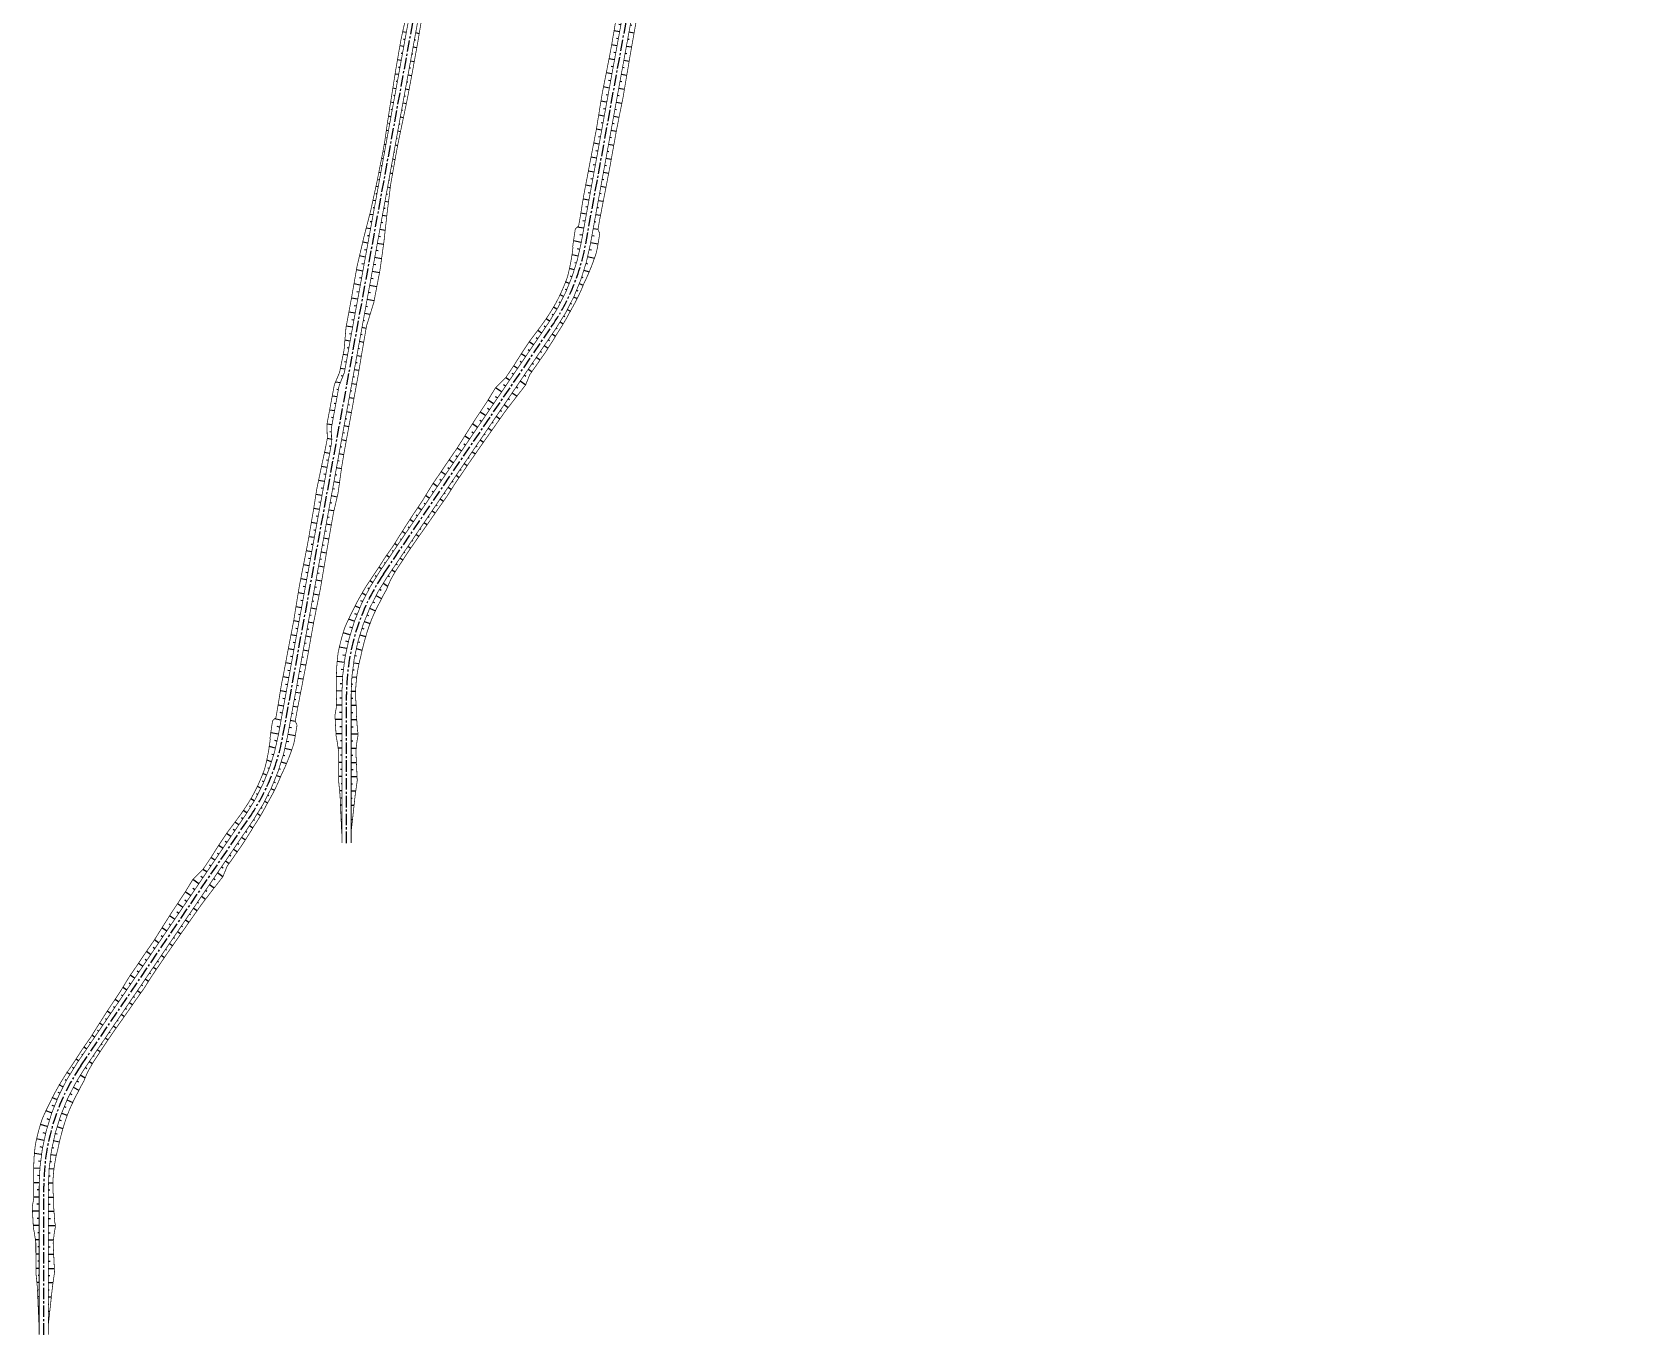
# Model space of a CAD drawing. Extents: x 5370511 to 5386565, y 1010429 to 1053793.
# Drawn here: x 5380079 to 5381198, y 1034024 to 1034938 of the extents above; entities that cross this region are included whole.
import ezdxf

# ---------------------------------------------------------------- set-up
doc = ezdxf.new("R2010")
doc.units = 0
doc.linetypes.add('195', pattern=[7, 5, -2])
doc.linetypes.add('осевая2', pattern=[12.5, 8, -1.5, 1.5, -1.5])
for name, color, linetype in [('АД_ось', 7, 'CONTINUOUS'), ('АД_откосы', 7, 'CONTINUOUS'), ('ГАЗОПРОВОД_ЛИНИЯ', 4, 'CONTINUOUS'), ('ГАЗОПРОВОД_ТЕКСТ', 7, 'CONTINUOUS'), ('КАНАЛИЗАЦИЯ_ЛИНИЯ', 7, 'CONTINUOUS'), ('ЛЭП_ТЕКСТ', 7, 'CONTINUOUS'), ('НЕФТЕПРОВОД_ТЕКСТ', 7, 'CONTINUOUS')]:
    doc.layers.add(name, color=color, linetype=linetype)
doc.styles.add('Бм-431', font='', dxfattribs={"height": 1.75})
doc.styles.get('Бм-431').set_extended_font_data('Bm431', italic=True)
doc.linetypes.add('Дренаж', pattern='A,4,-2,2.3,-3.4,["Др",Бм-431,S=1,R=0,X=-3.6,Y=-0.875],2.3,-2,8,-2,8,-2,4', length=40)

# ---------------------------------------------------------------- blocks, each defined once
blk = doc.blocks.new('ад_откосы')
at = {"layer": 'АД_ось', "color": 253, "linetype": 'осевая2'}
blk.add_lwpolyline([(5380299.712, 1034369.147), (5380299.712, 1034473.396), (5380299.712, 1034473.396, -0.15024045), (5380325.616, 1034557.659), (5380325.616, 1034557.659), (5380443.947, 1034731.93), (5380443.947, 1034731.93, 0.1044696), (5380467.424, 1034789.318), (5380467.424, 1034789.318), (5381039.51, 1037930.841), (5381039.51, 1037930.841, -0.41477634), (5381074.457, 1037954.97), (5381074.457, 1037954.97), (5382316.151, 1037726.387)], format="xyb", dxfattribs=at)
at = {"layer": 'АД_откосы', "color": 253, "const_width": 0.5}
for points in [[(5380296.462, 1034369.147), (5380296.462, 1034473.396, -0.15024045), (5380322.927, 1034559.485), (5380441.258, 1034733.755, 0.1044696), (5380464.227, 1034789.901), (5380501.522, 1034994.705), (5380501.346, 1035004.901), (5380506.721, 1035034.416), (5380510.48, 1035043.896), (5380635.891, 1035732.57), (5380635.715, 1035742.767), (5380641.09, 1035772.281), (5380644.849, 1035781.761), (5380725.47, 1036224.48)], [(5380302.962, 1034369.147), (5380302.962, 1034473.396, -0.15024045), (5380328.304, 1034555.833), (5380446.636, 1034730.104, 0.1044696), (5380470.621, 1034788.736), (5381042.708, 1037930.259, -0.41477634), (5381073.868, 1037951.774), (5382315.561, 1037723.184)]]:
    blk.add_lwpolyline(points, format="xyb", dxfattribs=at)
for points in [[(5380302.833, 1034375.696), (5380305.717, 1034402.173), (5380307.227, 1034413.027), (5380306.274, 1034433.495), (5380307.061, 1034440.71), (5380307.748, 1034444.333), (5380307.715, 1034446.67), (5380307.414, 1034447.998), (5380307.006, 1034453.861), (5380306.666, 1034458.449), (5380306.656, 1034458.883), (5380306.555, 1034464.81), (5380306.219, 1034469.148), (5380306.216, 1034469.933), (5380306.182, 1034473.855), (5380306.166, 1034477.032), (5380306.277, 1034479.34), (5380306.365, 1034480.572), (5380306.464, 1034481.804), (5380306.573, 1034483.035), (5380306.693, 1034484.265), (5380306.842, 1034485.423), (5380307.002, 1034486.579), (5380307.17, 1034487.734), (5380307.348, 1034488.888), (5380307.535, 1034490.04), (5380307.732, 1034491.191), (5380307.938, 1034492.34), (5380308.087, 1034493.124), (5380308.214, 1034493.77), (5380308.476, 1034494.949), (5380308.748, 1034496.126), (5380309.03, 1034497.301), (5380309.321, 1034498.474), (5380309.622, 1034499.644), (5380309.861, 1034500.785), (5380310.109, 1034501.925), (5380310.366, 1034503.062), (5380310.632, 1034504.197), (5380310.907, 1034505.33), (5380311.192, 1034506.461), (5380311.486, 1034507.589), (5380311.559, 1034507.896), (5380311.867, 1034509.124), (5380312.186, 1034510.35), (5380312.516, 1034511.572), (5380312.857, 1034512.792), (5380313.208, 1034514.009), (5380313.57, 1034515.223), (5380313.754, 1034515.842), (5380313.94, 1034516.461), (5380314.954, 1034519.633), (5380315.381, 1034520.844), (5380315.819, 1034522.051), (5380316.267, 1034523.254), (5380316.726, 1034524.453), (5380317.196, 1034525.648), (5380317.517, 1034526.434), (5380317.842, 1034527.217), (5380318.292, 1034528.256), (5380318.751, 1034529.291), (5380319.217, 1034530.322), (5380319.692, 1034531.35), (5380320.175, 1034532.374), (5380320.666, 1034533.394), (5380321.165, 1034534.41), (5380321.672, 1034535.422), (5380322.187, 1034536.43), (5380322.71, 1034537.434), (5380322.906, 1034537.792), (5380323.261, 1034538.431), (5380323.796, 1034539.517), (5380324.34, 1034540.599), (5380324.894, 1034541.676), (5380325.456, 1034542.748), (5380326.028, 1034543.816), (5380326.608, 1034544.879), (5380327.197, 1034545.936), (5380327.796, 1034546.989), (5380328.751, 1034549.355), (5380329.253, 1034550.535), (5380329.766, 1034551.71), (5380330.29, 1034552.88), (5380330.824, 1034554.046), (5380333.857, 1034559.37), (5380333.937, 1034559.506), (5380335.83, 1034562.488), (5380338.588, 1034566.627), (5380341.586, 1034571.254), (5380344.932, 1034576.226), (5380349.217, 1034582.459), (5380354.758, 1034590.261), (5380357.597, 1034594.307), (5380363.277, 1034602.53), (5380363.664, 1034603.099), (5380369.723, 1034611.631), (5380370.314, 1034612.538), (5380370.996, 1034613.61), (5380375.841, 1034621.263), (5380380.463, 1034628.025), (5380387.223, 1034637.972), (5380390.185, 1034642.187), (5380393.52, 1034647.015), (5380401.401, 1034658.231), (5380410.601, 1034671.282), (5380416.953, 1034679.613), (5380422.89, 1034687.267), (5380425.225, 1034690.243), (5380428.23, 1034697.593), (5380431.114, 1034701.69), (5380439.282, 1034713.405), (5380445.14, 1034722.623), (5380446.438, 1034724.865), (5380447.086, 1034725.902), (5380449.204, 1034729.189), (5380449.905, 1034730.296), (5380450.597, 1034731.41), (5380451.279, 1034732.528), (5380451.952, 1034733.653), (5380452.616, 1034734.783), (5380453.27, 1034735.919), (5380453.915, 1034737.06), (5380454.55, 1034738.206), (5380455.175, 1034739.358), (5380455.791, 1034740.515), (5380456.429, 1034741.647), (5380457.058, 1034742.784), (5380457.676, 1034743.927), (5380458.287, 1034745.01), (5380458.889, 1034746.098), (5380459.483, 1034747.19), (5380460.079, 1034748.315), (5380460.665, 1034749.445), (5380461.243, 1034750.58), (5380461.811, 1034751.719), (5380462.37, 1034752.863), (5380462.92, 1034754.012), (5380463.46, 1034755.164), (5380463.991, 1034756.322), (5380464.512, 1034757.483), (5380465.061, 1034758.795), (5380465.598, 1034760.112), (5380466.124, 1034761.433), (5380466.663, 1034762.54), (5380467.194, 1034763.65), (5380467.715, 1034764.765), (5380468.228, 1034765.884), (5380468.732, 1034767.006), (5380469.226, 1034768.133), (5380469.713, 1034769.264), (5380470.19, 1034770.398), (5380470.658, 1034771.536), (5380471.117, 1034772.678), (5380471.579, 1034773.853), (5380472.031, 1034775.032), (5380472.474, 1034776.214), (5380472.907, 1034777.4), (5380473.331, 1034778.59), (5380473.745, 1034779.782), (5380474.15, 1034780.978), (5380474.546, 1034782.177), (5380474.931, 1034783.38), (5380475.244, 1034784.828), (5380475.543, 1034786.28), (5380475.829, 1034787.734), (5380477.274, 1034796.641), (5380476.026, 1034799.338), (5380477.092, 1034805.538), (5380480.037, 1034820.716), (5380480.959, 1034825.406), (5380484.583, 1034844.313), (5380488.797, 1034867.859), (5380489.982, 1034873.95), (5380491.194, 1034880.036), (5380493.635, 1034892.145), (5380498.172, 1034919.057), (5380499.357, 1034925.916), (5380502.847, 1034945.559), (5380506.02, 1034959.242), (5380508.714, 1034978.49), (5380510.031, 1034986.352), (5380515.712, 1035017.508), (5380520.056, 1035041.539), (5380521.352, 1035049.403), (5380522.683, 1035057.262), (5380525.397, 1035073.092), (5380526.128, 1035076.964), (5380531.166, 1035093.194), (5380532.209, 1035098.869), (5380535.427, 1035115.562), (5380538.225, 1035135.748), (5380540.422, 1035155.677), (5380542.895, 1035175.555), (5380546.377, 1035195.25), (5380547.989, 1035204.064), (5380554.353, 1035234.455), (5380558.068, 1035254.108), (5380561.62, 1035273.79), (5380562.796, 1035280.599), (5380564.768, 1035292.631)], [(5380296.333, 1034375.696), (5380295.201, 1034402.173), (5380294.147, 1034413.027), (5380294.138, 1034433.495), (5380293.08, 1034440.71), (5380292.386, 1034444.333), (5380292.264, 1034446.67), (5380292.202, 1034447.998), (5380291.866, 1034453.861), (5380291.627, 1034458.449), (5380291.62, 1034458.883), (5380292.525, 1034463.945), (5380292.511, 1034464.81), (5380292.652, 1034469.148), (5380292.675, 1034469.933), (5380292.626, 1034473.898), (5380292.584, 1034476.506), (5380292.578, 1034478.22), (5380292.579, 1034479.063), (5380292.586, 1034479.907), (5380292.577, 1034481.264), (5380292.58, 1034482.621), (5380292.594, 1034483.978), (5380292.62, 1034485.335), (5380292.638, 1034486.623), (5380292.667, 1034487.91), (5380292.706, 1034489.197), (5380292.755, 1034490.484), (5380292.815, 1034491.771), (5380292.885, 1034493.057), (5380292.965, 1034494.342), (5380293.041, 1034495.222), (5380293.194, 1034496.898), (5380293.336, 1034498.327), (5380293.491, 1034499.754), (5380293.659, 1034501.179), (5380293.84, 1034502.603), (5380294.112, 1034503.923), (5380294.396, 1034505.241), (5380294.69, 1034506.556), (5380294.995, 1034507.868), (5380295.311, 1034509.178), (5380295.638, 1034510.486), (5380295.976, 1034511.79), (5380296.346, 1034513.134), (5380296.727, 1034514.473), (5380297.12, 1034515.81), (5380297.525, 1034517.143), (5380297.941, 1034518.472), (5380298.37, 1034519.798), (5380298.674, 1034520.554), (5380298.946, 1034521.221), (5380299.448, 1034522.353), (5380299.958, 1034523.481), (5380300.478, 1034524.605), (5380301.074, 1034525.9), (5380301.682, 1034527.189), (5380302.301, 1034528.473), (5380302.931, 1034529.752), (5380303.573, 1034531.024), (5380303.977, 1034531.871), (5380304.84, 1034533.652), (5380305.407, 1034534.797), (5380305.984, 1034535.937), (5380306.569, 1034537.072), (5380307.164, 1034538.202), (5380307.768, 1034539.328), (5380308.381, 1034540.449), (5380309.003, 1034541.565), (5380309.633, 1034542.675), (5380310.273, 1034543.781), (5380311.363, 1034545.642), (5380311.998, 1034546.709), (5380312.642, 1034547.771), (5380313.293, 1034548.828), (5380313.954, 1034549.879), (5380314.622, 1034550.925), (5380315.299, 1034551.966), (5380315.983, 1034553.002), (5380317.033, 1034554.561), (5380317.548, 1034555.318), (5380318.069, 1034556.071), (5380318.819, 1034557.22), (5380319.58, 1034558.363), (5380320.35, 1034559.499), (5380321.131, 1034560.628), (5380324.439, 1034565.764), (5380326.412, 1034568.883), (5380329.252, 1034572.966), (5380332.437, 1034577.466), (5380335.595, 1034582.566), (5380339.652, 1034588.954), (5380344.804, 1034597.02), (5380346.441, 1034599.505), (5380353.114, 1034609.431), (5380353.468, 1034610.023), (5380358.922, 1034618.965), (5380359.495, 1034619.884), (5380360.171, 1034620.961), (5380365.291, 1034628.428), (5380369.85, 1034635.231), (5380376.66, 1034645.145), (5380379.443, 1034649.481), (5380382.544, 1034654.469), (5380389.877, 1034666.056), (5380398.722, 1034679.348), (5380404.141, 1034688.313), (5380411.172, 1034695.224), (5380413.28, 1034698.355), (5380417.588, 1034704.819), (5380421.966, 1034711.778), (5380428.101, 1034720.996), (5380436.91, 1034732.812), (5380439.117, 1034735.967), (5380439.802, 1034736.965), (5380440.479, 1034737.968), (5380441.148, 1034738.977), (5380441.808, 1034739.991), (5380442.459, 1034741.011), (5380443.102, 1034742.036), (5380443.737, 1034743.067), (5380444.363, 1034744.103), (5380444.98, 1034745.144), (5380445.588, 1034746.19), (5380446.18, 1034747.236), (5380446.763, 1034748.287), (5380447.337, 1034749.343), (5380447.862, 1034750.366), (5380448.378, 1034751.392), (5380448.886, 1034752.423), (5380449.376, 1034753.447), (5380449.857, 1034754.475), (5380450.331, 1034755.507), (5380450.796, 1034756.543), (5380451.254, 1034757.582), (5380451.703, 1034758.625), (5380452.144, 1034759.671), (5380452.576, 1034760.721), (5380453, 1034761.774), (5380453.416, 1034762.831), (5380454.522, 1034765.774), (5380454.808, 1034766.861), (5380455.086, 1034767.95), (5380455.356, 1034769.041), (5380455.617, 1034770.135), (5380455.869, 1034771.23), (5380456.113, 1034772.328), (5380456.348, 1034773.427), (5380456.574, 1034774.528), (5380456.792, 1034775.631), (5380457.001, 1034776.736), (5380457.203, 1034777.854), (5380457.396, 1034778.975), (5380457.581, 1034780.096), (5380457.756, 1034781.22), (5380457.923, 1034782.344), (5380458.08, 1034783.47), (5380458.229, 1034784.597), (5380458.368, 1034785.725), (5380458.499, 1034786.854), (5380458.282, 1034787.15), (5380458.407, 1034788.04), (5380458.526, 1034788.931), (5380458.786, 1034790.841), (5380460.132, 1034799.763), (5380462.466, 1034801.808), (5380463.542, 1034808.005), (5380466.034, 1034823.266), (5380466.902, 1034827.966), (5380468.413, 1034835.619), (5380470.524, 1034846.873), (5380475.039, 1034870.364), (5380476.009, 1034876.494), (5380477.003, 1034882.621), (5380479.006, 1034894.809), (5380484.286, 1034921.586), (5380485.545, 1034928.432), (5380488.907, 1034948.098), (5380491.071, 1034961.964), (5380495.047, 1034980.979), (5380496.766, 1034988.767), (5380498.504, 1034997.559), (5380498.242, 1035007.523), (5380503.454, 1035035.382), (5380507.08, 1035043.902), (5380510.241, 1035059.528), (5380511.62, 1035075.601), (5380512.369, 1035079.469), (5380515.459, 1035096.054), (5380516.434, 1035101.742), (5380519.393, 1035118.482), (5380524.026, 1035138.333), (5380529.014, 1035157.754), (5380533.248, 1035177.312), (5380537.154, 1035196.93), (5380538.739, 1035205.748), (5380540.259, 1035216.327), (5380541.802, 1035226.393), (5380543.377, 1035236.454), (5380546.504, 1035256.214), (5380549.901, 1035275.924), (5380551.294, 1035282.694), (5380554.001, 1035294.591)]]:
    blk.add_lwpolyline(points, dxfattribs=at)
at = {"layer": 'АД_откосы', "color": 253}
for points in [[(5380553.764, 1035282.265), (5380551.299, 1035282.714)], [(5380560.359, 1035282.197), (5380562.98, 1035281.72)], [(5380551.973, 1035272.427), (5380549.379, 1035272.899)], [(5380552.868, 1035277.346), (5380552.004, 1035277.503)], [(5380558.567, 1035272.359), (5380561.273, 1035271.866)], [(5380559.463, 1035277.278), (5380560.365, 1035277.114)], [(5380550.181, 1035262.589), (5380547.681, 1035263.044)], [(5380551.077, 1035267.508), (5380550.243, 1035267.66)], [(5380556.775, 1035262.521), (5380559.497, 1035262.025)], [(5380557.671, 1035267.44), (5380558.578, 1035267.275)], [(5380548.389, 1035252.751), (5380546.024, 1035253.181)], [(5380549.285, 1035257.67), (5380548.497, 1035257.813)], [(5380554.984, 1035252.683), (5380557.705, 1035252.187)], [(5380555.88, 1035257.602), (5380556.787, 1035257.437)], [(5380546.598, 1035242.912), (5380544.461, 1035243.301)], [(5380545.702, 1035237.993), (5380545.066, 1035238.109)], [(5380547.493, 1035247.831), (5380546.781, 1035247.961)], [(5380552.296, 1035237.925), (5380553.147, 1035237.77)], [(5380553.192, 1035242.844), (5380555.847, 1035242.361)], [(5380554.088, 1035247.764), (5380554.973, 1035247.602)], [(5380544.806, 1035233.074), (5380542.899, 1035233.421)], [(5380543.91, 1035228.155), (5380543.359, 1035228.255)], [(5380550.505, 1035228.087), (5380551.269, 1035227.948)], [(5380551.4, 1035233.006), (5380553.952, 1035232.542)], [(5380543.014, 1035223.236), (5380541.361, 1035223.537)], [(5380542.118, 1035218.317), (5380541.669, 1035218.399)], [(5380548.713, 1035218.249), (5380549.391, 1035218.125)], [(5380549.609, 1035223.168), (5380551.902, 1035222.75)], [(5380541.223, 1035213.398), (5380539.873, 1035213.644)], [(5380540.327, 1035208.479), (5380539.976, 1035208.543)], [(5380546.921, 1035208.411), (5380547.521, 1035208.302)], [(5380547.817, 1035213.33), (5380549.852, 1035212.959)], [(5380537.639, 1035193.721), (5380536.555, 1035193.919)], [(5380538.535, 1035198.641), (5380538.174, 1035198.706)], [(5380539.431, 1035203.56), (5380538.38, 1035203.751)], [(5380544.234, 1035193.653), (5380546.036, 1035193.325)], [(5380545.13, 1035198.573), (5380545.731, 1035198.463)], [(5380546.026, 1035203.492), (5380547.824, 1035203.164)], [(5380535.848, 1035183.883), (5380534.602, 1035184.11)], [(5380536.744, 1035188.802), (5380536.328, 1035188.878)], [(5380542.442, 1035183.815), (5380544.295, 1035183.478)], [(5380543.338, 1035188.734), (5380543.956, 1035188.622)], [(5380534.056, 1035174.045), (5380532.598, 1035174.31)], [(5380534.952, 1035178.964), (5380534.466, 1035179.053)], [(5380540.651, 1035173.977), (5380542.653, 1035173.612)], [(5380541.546, 1035178.896), (5380542.214, 1035178.775)], [(5380532.264, 1035164.207), (5380530.481, 1035164.532)], [(5380531.369, 1035159.288), (5380530.627, 1035159.423)], [(5380533.16, 1035169.126), (5380532.566, 1035169.234)], [(5380537.963, 1035159.22), (5380539.01, 1035159.029)], [(5380538.859, 1035164.139), (5380541.417, 1035163.673)], [(5380539.755, 1035169.058), (5380540.607, 1035168.903)], [(5380530.473, 1035154.369), (5380528.248, 1035154.774)], [(5380529.577, 1035149.45), (5380528.601, 1035149.627)], [(5380536.171, 1035149.382), (5380537.449, 1035149.149)], [(5380537.067, 1035154.301), (5380540.207, 1035153.729)], [(5380528.681, 1035144.53), (5380525.755, 1035145.063)], [(5380527.785, 1035139.611), (5380526.598, 1035139.828)], [(5380534.38, 1035139.543), (5380535.871, 1035139.272)], [(5380535.276, 1035144.463), (5380539.109, 1035143.764)], [(5380525.098, 1035124.854), (5380521.052, 1035125.591)], [(5380526.889, 1035134.692), (5380523.328, 1035135.341)], [(5380525.994, 1035129.773), (5380524.645, 1035130.019)], [(5380532.588, 1035129.705), (5380534.218, 1035129.408)], [(5380533.484, 1035134.624), (5380537.956, 1035133.81)], [(5380523.306, 1035115.016), (5380518.921, 1035115.814)], [(5380524.202, 1035119.935), (5380522.74, 1035120.201)], [(5380529.901, 1035114.948), (5380535.125, 1035113.996)], [(5380530.796, 1035119.867), (5380532.538, 1035119.55)], [(5380531.692, 1035124.786), (5380536.582, 1035123.896)], [(5380521.514, 1035105.178), (5380517.181, 1035105.967)], [(5380522.41, 1035110.097), (5380520.966, 1035110.36)], [(5380528.109, 1035105.11), (5380533.232, 1035104.177)], [(5380529.005, 1035110.029), (5380530.713, 1035109.718)], [(5380519.723, 1035095.34), (5380515.469, 1035096.114)], [(5380520.619, 1035100.259), (5380519.201, 1035100.517)], [(5380526.317, 1035095.272), (5380531.378, 1035094.35)], [(5380527.213, 1035100.191), (5380528.9, 1035099.884)], [(5380517.931, 1035085.501), (5380513.639, 1035086.283)], [(5380517.035, 1035080.582), (5380515.584, 1035080.847)], [(5380518.827, 1035090.42), (5380517.396, 1035090.681)], [(5380524.526, 1035085.433), (5380528.531, 1035084.704)], [(5380525.422, 1035090.353), (5380526.756, 1035090.109)], [(5380516.14, 1035075.663), (5380511.786, 1035076.456)], [(5380515.244, 1035070.744), (5380514.073, 1035070.957)], [(5380521.838, 1035070.676), (5380522.872, 1035070.488)], [(5380522.734, 1035075.595), (5380525.765, 1035075.043)], [(5380523.63, 1035080.514), (5380524.64, 1035080.33)], [(5380514.348, 1035065.825), (5380510.836, 1035066.464)], [(5380513.452, 1035060.906), (5380512.477, 1035061.083)], [(5380520.047, 1035060.838), (5380521.114, 1035060.644)], [(5380520.942, 1035065.757), (5380524.042, 1035065.193)], [(5380512.556, 1035055.987), (5380509.633, 1035056.519)], [(5380511.66, 1035051.068), (5380510.622, 1035051.257)], [(5380518.255, 1035051), (5380519.369, 1035050.797)], [(5380519.151, 1035055.919), (5380522.353, 1035055.336)], [(5380507.596, 1035036.561), (5380504.392, 1035037.145)], [(5380510.765, 1035046.149), (5380507.65, 1035046.716)], [(5380509.365, 1035041.257), (5380508.297, 1035041.451)], [(5380515.567, 1035036.242), (5380518.986, 1035035.62)], [(5380516.463, 1035041.162), (5380517.603, 1035040.954)], [(5380517.359, 1035046.081), (5380520.7, 1035045.472)], [(5380505.336, 1035026.808), (5380502.085, 1035027.4)], [(5380506.232, 1035031.727), (5380505.148, 1035031.925)], [(5380513.776, 1035026.404), (5380517.207, 1035025.779)], [(5380514.672, 1035031.323), (5380515.815, 1035031.115)], [(5380503.544, 1035016.97), (5380500.246, 1035017.571)], [(5380504.44, 1035021.889), (5380503.341, 1035022.089)], [(5380511.984, 1035016.566), (5380515.426, 1035015.939)], [(5380512.88, 1035021.485), (5380514.027, 1035021.276)], [(5380501.752, 1035007.132), (5380498.407, 1035007.741)], [(5380502.648, 1035012.051), (5380501.533, 1035012.254)], [(5380510.192, 1035006.728), (5380513.632, 1035006.101)], [(5380511.088, 1035011.647), (5380512.235, 1035011.438)], [(5380501.806, 1034996.958), (5380498.414, 1034997.575)], [(5380500.91, 1034992.039), (5380499.753, 1034992.249)], [(5380501.296, 1035002.133), (5380500.165, 1035002.339)], [(5380507.505, 1034991.971), (5380508.65, 1034991.762)], [(5380508.401, 1034996.89), (5380511.839, 1034996.264)], [(5380509.297, 1035001.809), (5380510.443, 1035001.6)], [(5380500.015, 1034987.119), (5380496.542, 1034987.752)], [(5380499.119, 1034982.2), (5380497.851, 1034982.431)], [(5380505.713, 1034982.132), (5380506.922, 1034981.912)], [(5380506.609, 1034987.051), (5380510.045, 1034986.426)], [(5380498.223, 1034977.281), (5380494.419, 1034977.974)], [(5380497.327, 1034972.362), (5380495.974, 1034972.609)], [(5380503.922, 1034972.294), (5380505.265, 1034972.05)], [(5380504.818, 1034977.213), (5380508.443, 1034976.553)], [(5380494.64, 1034957.605), (5380490.508, 1034958.357)], [(5380496.431, 1034967.443), (5380492.371, 1034968.182)], [(5380495.536, 1034962.524), (5380494.158, 1034962.775)], [(5380502.13, 1034962.456), (5380503.534, 1034962.2)], [(5380503.026, 1034967.375), (5380507.056, 1034966.641)], [(5380492.848, 1034947.767), (5380488.965, 1034948.474)], [(5380493.744, 1034952.686), (5380492.45, 1034952.921)], [(5380499.443, 1034947.699), (5380503.185, 1034947.017)], [(5380500.338, 1034952.618), (5380501.586, 1034952.391)], [(5380501.234, 1034957.537), (5380505.447, 1034956.77)], [(5380491.056, 1034937.928), (5380487.286, 1034938.615)], [(5380491.952, 1034942.848), (5380490.695, 1034943.076)], [(5380497.651, 1034937.861), (5380501.359, 1034937.185)], [(5380498.547, 1034942.78), (5380499.783, 1034942.555)], [(5380489.265, 1034928.09), (5380485.6, 1034928.758)], [(5380490.161, 1034933.009), (5380488.939, 1034933.232)], [(5380495.859, 1034928.022), (5380499.609, 1034927.339)], [(5380496.755, 1034932.941), (5380498.005, 1034932.714)], [(5380487.473, 1034918.252), (5380483.762, 1034918.928)], [(5380486.577, 1034913.333), (5380485.292, 1034913.567)], [(5380488.369, 1034923.171), (5380487.132, 1034923.396)], [(5380493.172, 1034913.265), (5380494.495, 1034913.024)], [(5380494.068, 1034918.184), (5380497.907, 1034917.485)], [(5380494.963, 1034923.103), (5380496.243, 1034922.87)], [(5380485.681, 1034908.414), (5380481.827, 1034909.116)], [(5380484.786, 1034903.495), (5380483.453, 1034903.737)], [(5380491.38, 1034903.427), (5380492.746, 1034903.178)], [(5380492.276, 1034908.346), (5380496.245, 1034907.623)], [(5380483.89, 1034898.576), (5380479.892, 1034899.304)], [(5380482.994, 1034893.657), (5380481.67, 1034893.898)], [(5380489.588, 1034893.589), (5380490.952, 1034893.34)], [(5380490.484, 1034898.508), (5380494.582, 1034897.762)], [(5380480.306, 1034878.899), (5380476.508, 1034879.591)], [(5380482.098, 1034888.738), (5380478.127, 1034889.461)], [(5380481.202, 1034883.818), (5380479.936, 1034884.049)], [(5380487.797, 1034883.751), (5380489.1, 1034883.513)], [(5380488.693, 1034888.67), (5380492.784, 1034887.924)], [(5380478.515, 1034869.061), (5380474.915, 1034869.717)], [(5380479.411, 1034873.98), (5380478.211, 1034874.199)], [(5380485.109, 1034868.993), (5380488.883, 1034868.306)], [(5380486.005, 1034873.912), (5380487.263, 1034873.683)], [(5380486.901, 1034878.831), (5380490.809, 1034878.12)], [(5380476.723, 1034859.223), (5380473.027, 1034859.896)], [(5380477.619, 1034864.142), (5380476.387, 1034864.366)], [(5380483.318, 1034859.155), (5380487.115, 1034858.463)], [(5380484.214, 1034864.074), (5380485.479, 1034863.844)], [(5380474.931, 1034849.385), (5380471.14, 1034850.075)], [(5380475.827, 1034854.304), (5380474.563, 1034854.534)], [(5380481.526, 1034849.317), (5380485.354, 1034848.62)], [(5380482.422, 1034854.236), (5380483.698, 1034854.004)], [(5380473.14, 1034839.547), (5380469.281, 1034840.249)], [(5380472.244, 1034834.627), (5380470.924, 1034834.868)], [(5380474.036, 1034844.466), (5380472.75, 1034844.7)], [(5380479.734, 1034839.479), (5380483.524, 1034838.789)], [(5380480.63, 1034844.398), (5380481.893, 1034844.168)], [(5380471.348, 1034829.708), (5380467.388, 1034830.43)], [(5380470.452, 1034824.789), (5380469.133, 1034825.03)], [(5380477.047, 1034824.721), (5380478.241, 1034824.504)], [(5380477.943, 1034829.64), (5380481.641, 1034828.967)], [(5380478.839, 1034834.56), (5380480.071, 1034834.335)], [(5380469.557, 1034819.87), (5380465.597, 1034820.591)], [(5380468.661, 1034814.951), (5380467.401, 1034815.181)], [(5380475.255, 1034814.883), (5380476.411, 1034814.673)], [(5380476.151, 1034819.802), (5380479.733, 1034819.15)], [(5380467.765, 1034810.032), (5380463.986, 1034810.72)], [(5380466.869, 1034805.113), (5380465.393, 1034805.382)], [(5380473.464, 1034805.045), (5380474.625, 1034804.833)], [(5380474.359, 1034809.964), (5380477.828, 1034809.332)], [(5380464.181, 1034790.356), (5380458.86, 1034791.331)], [(5380465.973, 1034800.194), (5380461.545, 1034801)], [(5380465.077, 1034795.275), (5380463.303, 1034795.598)], [(5380470.776, 1034790.288), (5380476.087, 1034789.321)], [(5380471.672, 1034795.207), (5380473.442, 1034794.884)], [(5380472.568, 1034800.126), (5380476.052, 1034799.491)], [(5380462.086, 1034780.58), (5380457.82, 1034781.647)], [(5380463.217, 1034785.45), (5380461.784, 1034785.757)], [(5380468.757, 1034780.495), (5380473.592, 1034779.337)], [(5380469.843, 1034785.376), (5380471.466, 1034785.042)], [(5380459.33, 1034770.969), (5380456.048, 1034772.032)], [(5380460.79, 1034775.751), (5380459.684, 1034776.068)], [(5380466.112, 1034770.853), (5380469.89, 1034769.683)], [(5380467.513, 1034775.653), (5380468.785, 1034775.304)], [(5380453.986, 1034756.96), (5380453.159, 1034757.325)], [(5380455.926, 1034761.568), (5380453.33, 1034762.609)], [(5380457.708, 1034766.239), (5380456.832, 1034766.557)], [(5380460.98, 1034756.765), (5380461.827, 1034756.408)], [(5380462.844, 1034761.404), (5380465.681, 1034760.318)], [(5380464.555, 1034766.102), (5380465.512, 1034765.771)], [(5380449.641, 1034747.955), (5380448.83, 1034748.381)], [(5380451.891, 1034752.421), (5380449.448, 1034753.599)], [(5380456.804, 1034747.681), (5380457.539, 1034747.313)], [(5380458.966, 1034752.189), (5380461.472, 1034751.037)], [(5380442, 1034735.055), (5380439.59, 1034736.654)], [(5380444.693, 1034739.268), (5380443.872, 1034739.773)], [(5380447.241, 1034743.569), (5380444.854, 1034744.929)], [(5380449.452, 1034734.613), (5380451.687, 1034733.207)], [(5380452.044, 1034738.888), (5380452.804, 1034738.444)], [(5380454.496, 1034743.245), (5380456.665, 1034742.071)], [(5380433.581, 1034722.641), (5380432.587, 1034723.316)], [(5380436.389, 1034726.778), (5380433.748, 1034728.571)], [(5380439.198, 1034730.914), (5380438.318, 1034731.512)], [(5380443.913, 1034726.287), (5380446.317, 1034724.655)], [(5380446.722, 1034730.424), (5380447.524, 1034729.882)], [(5380425.154, 1034710.232), (5380422.25, 1034712.204)], [(5380427.963, 1034714.368), (5380426.995, 1034715.025)], [(5380430.772, 1034718.505), (5380427.79, 1034720.529)], [(5380435.487, 1034713.878), (5380436.403, 1034713.256)], [(5380438.296, 1034718.014), (5380441.031, 1034716.157)], [(5380441.105, 1034722.151), (5380442.016, 1034721.532)], [(5380419.537, 1034701.958), (5380416.883, 1034703.761)], [(5380422.345, 1034706.095), (5380421.461, 1034706.696)], [(5380427.061, 1034701.468), (5380429.698, 1034699.678)], [(5380429.869, 1034705.605), (5380430.748, 1034705.008)], [(5380432.678, 1034709.741), (5380435.426, 1034707.875)], [(5380411.11, 1034689.549), (5380409.713, 1034690.498)], [(5380413.919, 1034693.685), (5380411.323, 1034695.448)], [(5380416.728, 1034697.822), (5380415.863, 1034698.41)], [(5380421.443, 1034693.195), (5380425.348, 1034690.544)], [(5380424.252, 1034697.332), (5380425.554, 1034696.448)], [(5380402.684, 1034677.139), (5380398.928, 1034679.69)], [(5380408.302, 1034685.412), (5380404.108, 1034688.26)], [(5380405.493, 1034681.276), (5380404.241, 1034682.126)], [(5380413.017, 1034680.786), (5380414.002, 1034680.117)], [(5380415.826, 1034684.922), (5380419.261, 1034682.589)], [(5380418.634, 1034689.059), (5380419.78, 1034688.281)], [(5380397.067, 1034668.866), (5380393.403, 1034671.354)], [(5380399.875, 1034673.003), (5380398.654, 1034673.832)], [(5380404.591, 1034668.376), (5380407.27, 1034666.557)], [(5380407.399, 1034672.513), (5380408.292, 1034671.906)], [(5380410.208, 1034676.649), (5380413.163, 1034674.643)], [(5380388.64, 1034656.457), (5380387.557, 1034657.192)], [(5380391.449, 1034660.593), (5380387.932, 1034662.982)], [(5380394.258, 1034664.73), (5380393.085, 1034665.526)], [(5380396.164, 1034655.966), (5380396.965, 1034655.423)], [(5380398.973, 1034660.103), (5380401.507, 1034658.382)], [(5380401.782, 1034664.24), (5380402.627, 1034663.666)], [(5380380.214, 1034644.047), (5380377.248, 1034646.061)], [(5380383.023, 1034648.184), (5380382.034, 1034648.855)], [(5380385.832, 1034652.32), (5380382.581, 1034654.527)], [(5380390.547, 1034647.693), (5380391.316, 1034647.171)], [(5380393.356, 1034651.83), (5380395.757, 1034650.199)], [(5380374.597, 1034635.774), (5380371.614, 1034637.799)], [(5380377.405, 1034639.911), (5380376.411, 1034640.586)], [(5380382.121, 1034635.284), (5380384.362, 1034633.762)], [(5380384.929, 1034639.42), (5380385.676, 1034638.913)], [(5380387.738, 1034643.557), (5380390.046, 1034641.99)], [(5380366.17, 1034623.364), (5380365.174, 1034624.041)], [(5380368.979, 1034627.501), (5380366.017, 1034629.512)], [(5380371.788, 1034631.637), (5380370.801, 1034632.308)], [(5380373.694, 1034622.874), (5380374.477, 1034622.343)], [(5380376.503, 1034627.011), (5380378.734, 1034625.496)], [(5380379.312, 1034631.147), (5380380.055, 1034630.642)], [(5380357.744, 1034610.955), (5380355.122, 1034612.735)], [(5380360.553, 1034615.091), (5380359.679, 1034615.685)], [(5380363.361, 1034619.228), (5380360.374, 1034621.257)], [(5380368.077, 1034614.601), (5380368.892, 1034614.047)], [(5380370.885, 1034618.738), (5380373.233, 1034617.144)], [(5380352.126, 1034602.682), (5380349.689, 1034604.337)], [(5380354.935, 1034606.818), (5380354.123, 1034607.37)], [(5380359.65, 1034602.192), (5380361.96, 1034600.623)], [(5380362.459, 1034606.328), (5380363.229, 1034605.805)], [(5380365.268, 1034610.465), (5380367.715, 1034608.803)], [(5380343.7, 1034590.272), (5380342.995, 1034590.751)], [(5380346.509, 1034594.409), (5380344.157, 1034596.006)], [(5380349.318, 1034598.545), (5380348.534, 1034599.078)], [(5380351.224, 1034589.782), (5380351.913, 1034589.314)], [(5380354.033, 1034593.919), (5380356.263, 1034592.404)], [(5380356.842, 1034598.055), (5380357.585, 1034597.55)], [(5380335.274, 1034577.863), (5380333.45, 1034579.101)], [(5380338.083, 1034581.999), (5380337.475, 1034582.412)], [(5380340.891, 1034586.136), (5380338.775, 1034587.573)], [(5380345.607, 1034581.509), (5380346.271, 1034581.058)], [(5380348.415, 1034585.646), (5380350.483, 1034584.242)], [(5380329.656, 1034569.59), (5380327.787, 1034570.859)], [(5380332.465, 1034573.726), (5380331.842, 1034574.149)], [(5380337.18, 1034569.099), (5380339.27, 1034567.68)], [(5380339.989, 1034573.236), (5380340.686, 1034572.763)], [(5380342.798, 1034577.372), (5380344.792, 1034576.019)], [(5380320.53, 1034556.051), (5380319.893, 1034556.458)], [(5380324.039, 1034561.317), (5380322.324, 1034562.481)], [(5380326.848, 1034565.453), (5380326.276, 1034565.841)], [(5380328.754, 1034556.69), (5380329.868, 1034555.933)], [(5380331.563, 1034560.826), (5380333.815, 1034559.297)], [(5380334.372, 1034564.963), (5380335.122, 1034564.453)], [(5380313.071, 1034543.044), (5380310.584, 1034544.312)], [(5380315.415, 1034547.46), (5380314.601, 1034547.909)], [(5380317.903, 1034551.797), (5380315.954, 1034552.957)], [(5380322.722, 1034547.171), (5380324.053, 1034546.397)], [(5380325.309, 1034551.449), (5380328.729, 1034549.301)], [(5380308.82, 1034533.994), (5380305.683, 1034535.345)], [(5380310.872, 1034538.554), (5380309.841, 1034539.038)], [(5380315.857, 1034533.842), (5380319.985, 1034531.975)], [(5380317.993, 1034538.362), (5380319.348, 1034537.693)], [(5380320.283, 1034542.807), (5380324.352, 1034540.622)], [(5380305.168, 1034524.687), (5380301.171, 1034526.106)], [(5380306.918, 1034529.37), (5380305.602, 1034529.887)], [(5380312.052, 1034524.596), (5380316.192, 1034523.055)], [(5380313.875, 1034529.251), (5380315.237, 1034528.691)], [(5380302.131, 1034515.161), (5380297.334, 1034516.52)], [(5380300.847, 1034510.329), (5380299.181, 1034510.742)], [(5380303.572, 1034519.948), (5380301.989, 1034520.453)], [(5380308.885, 1034515.113), (5380313.16, 1034513.845)], [(5380310.387, 1034519.881), (5380311.797, 1034519.41)], [(5380299.722, 1034505.457), (5380294.685, 1034506.535)], [(5380298.756, 1034500.552), (5380297.161, 1034500.839)], [(5380305.363, 1034500.539), (5380306.677, 1034500.291)], [(5380306.371, 1034505.436), (5380310.697, 1034504.468)], [(5380307.545, 1034510.296), (5380308.976, 1034509.924)], [(5380297.95, 1034495.617), (5380293.142, 1034496.322)], [(5380297.306, 1034490.659), (5380295.912, 1034490.817)], [(5380303.849, 1034490.656), (5380305.009, 1034490.518)], [(5380304.522, 1034495.61), (5380308.488, 1034495.003)], [(5380296.824, 1034485.683), (5380292.628, 1034486.02)], [(5380296.505, 1034480.693), (5380295.255, 1034480.753)], [(5380303.012, 1034480.693), (5380304.119, 1034480.638)], [(5380303.346, 1034485.682), (5380306.838, 1034485.388)], [(5380296.332, 1034465.696), (5380292.54, 1034465.696)], [(5380296.348, 1034475.696), (5380292.596, 1034475.752)], [(5380296.332, 1034470.696), (5380295.068, 1034470.696)], [(5380302.832, 1034470.696), (5380304.05, 1034470.696)], [(5380302.832, 1034465.696), (5380306.486, 1034465.696)], [(5380302.849, 1034475.696), (5380306.173, 1034475.644)], [(5380296.332, 1034455.696), (5380291.771, 1034455.696)], [(5380296.332, 1034460.696), (5380294.811, 1034460.696)], [(5380302.832, 1034460.696), (5380304.178, 1034460.696)], [(5380302.832, 1034455.696), (5380306.87, 1034455.696)], [(5380296.332, 1034445.696), (5380292.315, 1034445.696)], [(5380296.332, 1034450.696), (5380294.993, 1034450.696)], [(5380302.832, 1034450.696), (5380304.464, 1034450.696)], [(5380302.832, 1034445.696), (5380307.729, 1034445.696)], [(5380296.332, 1034435.696), (5380293.815, 1034435.696)], [(5380296.332, 1034440.696), (5380295.493, 1034440.696)], [(5380302.832, 1034440.696), (5380304.059, 1034440.696)], [(5380302.832, 1034435.696), (5380306.514, 1034435.696)], [(5380296.332, 1034425.696), (5380294.141, 1034425.696)], [(5380296.332, 1034430.696), (5380295.602, 1034430.696)], [(5380302.832, 1034430.696), (5380304.1, 1034430.696)], [(5380302.832, 1034425.696), (5380306.637, 1034425.696)], [(5380296.332, 1034415.696), (5380294.146, 1034415.696)], [(5380296.332, 1034420.696), (5380295.603, 1034420.696)], [(5380296.332, 1034410.696), (5380295.841, 1034410.696)], [(5380302.832, 1034420.696), (5380304.256, 1034420.696)], [(5380302.832, 1034415.696), (5380307.103, 1034415.696)], [(5380302.832, 1034410.696), (5380303.957, 1034410.696)], [(5380296.332, 1034405.696), (5380294.859, 1034405.696)], [(5380296.332, 1034400.696), (5380296.048, 1034400.696)], [(5380302.832, 1034405.696), (5380306.207, 1034405.696)], [(5380302.832, 1034400.696), (5380303.559, 1034400.696)], [(5380296.333, 1034395.696), (5380295.478, 1034395.696)], [(5380296.333, 1034390.696), (5380296.19, 1034390.696)], [(5380302.833, 1034395.696), (5380305.012, 1034395.696)], [(5380302.833, 1034390.696), (5380303.196, 1034390.696)], [(5380296.333, 1034385.696), (5380295.905, 1034385.696)], [(5380302.833, 1034385.696), (5380303.922, 1034385.696)]]:
    blk.add_lwpolyline(points, dxfattribs=at)

msp = doc.modelspace()

# ---------------------------------------------------------------- wipeouts: each hides what was drawn before it
at = {"color": 7, "true_color": 0xffffff}
for points, layer in [([(5380396.571, 1034518.557), (5380396.564, 1034519.038), (5380395.645, 1034519.024), (5380395.653, 1034518.542)], 'ГАЗОПРОВОД_ЛИНИЯ'), ([(5380383.513, 1034501.909), (5380383.506, 1034502.39), (5380382.587, 1034502.376), (5380382.595, 1034501.894)], 'ГАЗОПРОВОД_ЛИНИЯ'), ([(5380395.804, 1034509.311), (5380395.783, 1034510.667), (5380394.719, 1034510.65), (5380394.74, 1034509.294)], 'КАНАЛИЗАЦИЯ_ЛИНИЯ'), ([(5380424.023, 1034567.037), (5380428.955, 1034568.231), (5380428.807, 1034568.84), (5380423.875, 1034567.646)], 'ЛЭП_ТЕКСТ'), ([(5380447.204, 1034567.821), (5380452.074, 1034556.892), (5380452.913, 1034557.266), (5380448.043, 1034568.195)], 'ЛЭП_ТЕКСТ'), ([(5380393.583, 1034563.076), (5380398.614, 1034563.736), (5380398.533, 1034564.358), (5380393.501, 1034563.698)], 'ЛЭП_ТЕКСТ'), ([(5380452.33, 1034525.96), (5380454.88, 1034526.179), (5380454.802, 1034527.094), (5380452.252, 1034526.875)], 'ЛЭП_ТЕКСТ'), ([(5380463.705, 1034511.502), (5380463.845, 1034506.429), (5380464.472, 1034506.447), (5380464.331, 1034511.52)], 'ЛЭП_ТЕКСТ'), ([(5380458.604, 1034491.702), (5380463.956, 1034491.786), (5380463.946, 1034492.413), (5380458.595, 1034492.329)], 'ЛЭП_ТЕКСТ'), ([(5380465.994, 1034465.555), (5380466.139, 1034468.22), (5380465.222, 1034468.27), (5380465.077, 1034465.605)], 'ЛЭП_ТЕКСТ'), ([(5380465.143, 1034440.723), (5380465.473, 1034443.371), (5380464.561, 1034443.484), (5380464.231, 1034440.836)], 'ЛЭП_ТЕКСТ')]:
    msp.add_wipeout(points, dxfattribs=at).dxf.layer = layer
for points, z in [([(5380374.352, 1034508.794), (5380379.426, 1034508.874), (5380379.412, 1034509.792), (5380374.338, 1034509.713)], 85.656), ([(5380333.732, 1034470.343), (5380338.697, 1034470.42), (5380338.682, 1034471.339), (5380333.718, 1034471.261)], 85.343)]:
    msp.add_wipeout(points, dxfattribs=at).translate(0, 0, z).dxf.layer = 'ГАЗОПРОВОД_ТЕКСТ'
at = {"color": 7, "linetype": 'Дренаж', "true_color": 0xffffff}
msp.add_wipeout([(5380399.697, 1034525.889), (5380401.053, 1034525.91), (5380401.036, 1034526.974), (5380399.68, 1034526.953)], dxfattribs=at).dxf.layer = 'КАНАЛИЗАЦИЯ_ЛИНИЯ'
at = {"color": 7, "linetype": '195', "lineweight": 15, "true_color": 0xffffff}
msp.add_wipeout([(5380257.127, 1034535.083), (5380259.767, 1034535.468), (5380259.635, 1034536.377), (5380256.994, 1034535.992)], dxfattribs=at).dxf.layer = 'НЕФТЕПРОВОД_ТЕКСТ'
at = {"color": 7, "lineweight": 15, "true_color": 0xffffff}
for points in [[(5380330.971, 1034543.244), (5380336.037, 1034542.944), (5380336.074, 1034543.57), (5380331.009, 1034543.87)], [(5380528.826, 1034529.81), (5380533.058, 1034527.428), (5380533.509, 1034528.229), (5380529.277, 1034530.611)], [(5380414.585, 1034514.076), (5380414.594, 1034518.495), (5380413.675, 1034518.497), (5380413.666, 1034514.078)]]:
    msp.add_wipeout(points, dxfattribs=at).dxf.layer = 'НЕФТЕПРОВОД_ТЕКСТ'
for points in [[(5380388.084, 1034526.762), (5380392.939, 1034526.838), (5380392.925, 1034527.757), (5380388.07, 1034527.681)], [(5380376.659, 1034485.449), (5380381.733, 1034485.528), (5380381.719, 1034486.447), (5380376.644, 1034486.367)]]:
    msp.add_wipeout(points, dxfattribs=at).translate(0, 0, 85.656).dxf.layer = 'НЕФТЕПРОВОД_ТЕКСТ'

# ---------------------------------------------------------------- next in the draw order: wipeouts: each hides what was drawn before it
at = {"color": 7, "true_color": 0xffffff}
for points in [[(5380451.541, 1034524.428), (5380456.612, 1034524.624), (5380456.588, 1034525.251), (5380451.517, 1034525.055)], [(5380465.102, 1034515.637), (5380465.434, 1034503.676), (5380466.352, 1034503.702), (5380466.02, 1034515.662)]]:
    msp.add_wipeout(points, dxfattribs=at).dxf.layer = 'ЛЭП_ТЕКСТ'
at = {"color": 7, "lineweight": 15, "true_color": 0xffffff}
msp.add_wipeout([(5380412.233, 1034517.789), (5380412.242, 1034522.755), (5380411.323, 1034522.756), (5380411.314, 1034517.791)], dxfattribs=at).dxf.layer = 'НЕФТЕПРОВОД_ТЕКСТ'
msp.add_wipeout([(5380377.65, 1034480.927), (5380382.725, 1034481.006), (5380382.71, 1034481.925), (5380377.636, 1034481.846)], dxfattribs=at).translate(0, 0, 85.656).dxf.layer = 'НЕФТЕПРОВОД_ТЕКСТ'

# ---------------------------------------------------------------- next in the draw order: wipeouts: each hides what was drawn before it
msp.add_wipeout([(5380384.315, 1034482.863), (5380389.389, 1034482.943), (5380389.374, 1034483.861), (5380384.3, 1034483.782)], dxfattribs=at).dxf.layer = 'НЕФТЕПРОВОД_ТЕКСТ'

# ---------------------------------------------------------------- next in the draw order: wipeouts: each hides what was drawn before it
msp.add_wipeout([(5380388.454, 1034482.102), (5380388.757, 1034479.899), (5380389.667, 1034480.024), (5380389.364, 1034482.227)], dxfattribs=at).dxf.layer = 'НЕФТЕПРОВОД_ТЕКСТ'

# ---------------------------------------------------------------- next in the draw order: wipeouts: each hides what was drawn before it
at = {"color": 7, "true_color": 0xffffff}
msp.add_wipeout([(5380385.094, 1034475.51), (5380385.098, 1034478.069), (5380384.18, 1034478.071), (5380384.175, 1034475.511)], dxfattribs=at).dxf.layer = 'ГАЗОПРОВОД_ТЕКСТ'

# ---------------------------------------------------------------- next in the draw order: block references
at = {"layer": 'АД_откосы', "color": 253}
msp.add_blockref('ад_откосы', (0, 0), dxfattribs=at)

# ---------------------------------------------------------------- next in the draw order: block references
msp.add_blockref('ад_откосы', (-212.264, -344.806), dxfattribs=at)

doc.saveas('drawing.dxf')
